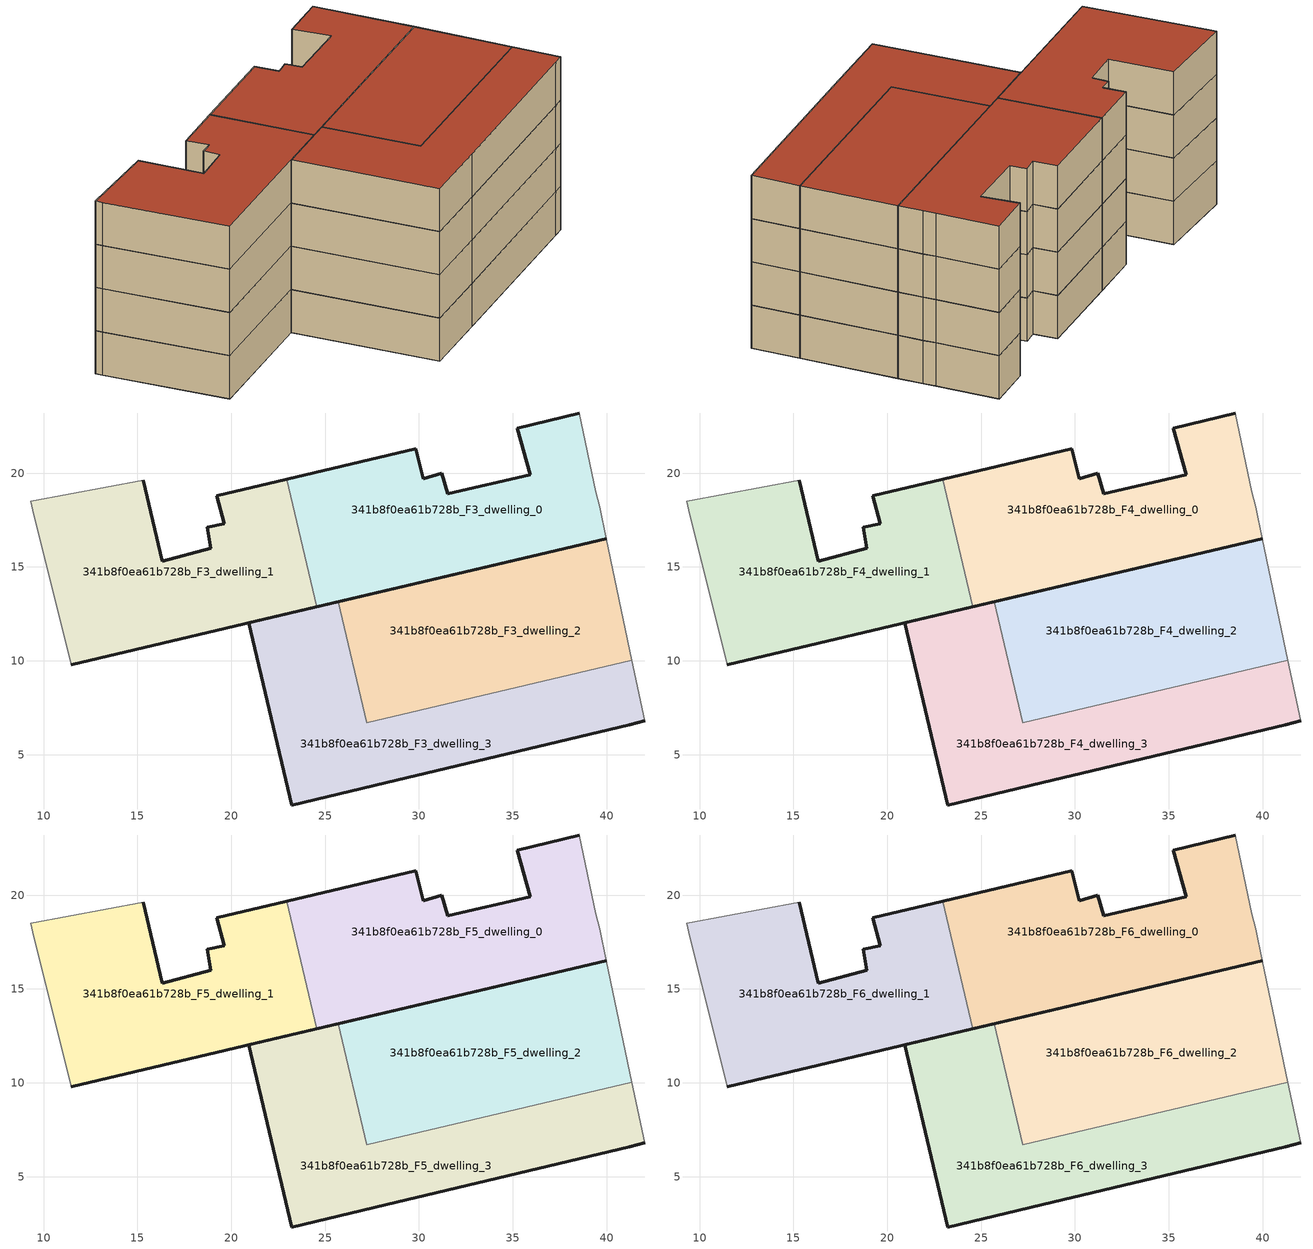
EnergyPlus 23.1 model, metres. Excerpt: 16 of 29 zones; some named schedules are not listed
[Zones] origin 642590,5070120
341b8f0ea61b728b_F3_dwelling_0
 floor to 341b8f0ea61b728b_F2_dwelling_0 (EU_floor_Construction): 39.99,16.51 39.64,18.2 39.44,19 38.54,23.21 35.23,22.41 35.94,19.91 31.53,18.91 31.23,20.01 30.23,19.71 29.83,21.31 22.95,19.69 24.55,12.87 z9
 wall outside (EU_wall_Construction): 22.95,19.69 29.83,21.31 30.23,19.71 31.23,20.01 31.53,18.91 35.94,19.91 35.23,22.41 38.54,23.21 / 39.99,16.51 24.55,12.87 z9:12
 wall to 341b8f0ea61b728b_F3_dwelling_1 (EU_wall_Construction): 24.55,12.87 22.95,19.69 z9:12
 wall adiabatic (EU_wall_Construction): 38.54,23.21 39.44,19 39.64,18.2 39.99,16.51 z9:12
341b8f0ea61b728b_F3_dwelling_1
 floor to 341b8f0ea61b728b_F2_dwelling_1 (EU_floor_Construction): 24.55,12.87 22.95,19.69 19.22,18.81 19.62,17.31 18.72,17.11 18.92,16.01 16.32,15.31 15.32,19.61 9.32,18.51 9.42,18.01 11.47,9.79 z9
 wall outside (EU_wall_Construction): 15.32,19.61 16.32,15.31 18.92,16.01 18.72,17.11 19.62,17.31 19.22,18.81 22.95,19.69 / 24.55,12.87 11.47,9.79 z9:12
 wall adiabatic (EU_wall_Construction): 11.47,9.79 9.42,18.01 9.32,18.51 15.32,19.61 z9:12
341b8f0ea61b728b_F3_dwelling_2
 floor to 341b8f0ea61b728b_F2_dwelling_2 (EU_floor_Construction): 41.36,10.02 39.99,16.51 25.69,13.14 27.21,6.69 z9
 wall outside (EU_wall_Construction): 25.69,13.14 39.99,16.51 z9:12
 wall to 341b8f0ea61b728b_F3_dwelling_3 (EU_wall_Construction): 41.36,10.02 27.21,6.69 25.69,13.14 z9:12
 wall adiabatic (EU_wall_Construction): 39.99,16.51 41.36,10.02 z9:12
341b8f0ea61b728b_F3_dwelling_3
 floor to 341b8f0ea61b728b_F2_dwelling_3 (EU_floor_Construction): 41.23,6.59 42.04,6.79 41.36,10.02 27.21,6.69 25.69,13.14 20.94,12.02 23.22,2.32 28.22,3.5 z9
 wall outside (EU_wall_Construction): 42.04,6.79 41.23,6.59 28.22,3.5 23.22,2.32 20.94,12.02 25.69,13.14 z9:12
 wall adiabatic (EU_wall_Construction): 41.36,10.02 42.04,6.79 z9:12
341b8f0ea61b728b_F4_dwelling_0
 floor to 341b8f0ea61b728b_F3_dwelling_0 (EU_floor_Construction): 39.99,16.51 39.64,18.2 39.44,19 38.54,23.21 35.23,22.41 35.94,19.91 31.53,18.91 31.23,20.01 30.23,19.71 29.83,21.31 22.95,19.69 24.55,12.87 z12
 wall outside (EU_wall_Construction): 22.95,19.69 29.83,21.31 30.23,19.71 31.23,20.01 31.53,18.91 35.94,19.91 35.23,22.41 38.54,23.21 / 39.99,16.51 24.55,12.87 z12:15
 wall to 341b8f0ea61b728b_F4_dwelling_1 (EU_wall_Construction): 24.55,12.87 22.95,19.69 z12:15
 wall adiabatic (EU_wall_Construction): 38.54,23.21 39.44,19 39.64,18.2 39.99,16.51 z12:15
341b8f0ea61b728b_F4_dwelling_1
 floor to 341b8f0ea61b728b_F3_dwelling_1 (EU_floor_Construction): 24.55,12.87 22.95,19.69 19.22,18.81 19.62,17.31 18.72,17.11 18.92,16.01 16.32,15.31 15.32,19.61 9.32,18.51 9.42,18.01 11.47,9.79 z12
 wall outside (EU_wall_Construction): 15.32,19.61 16.32,15.31 18.92,16.01 18.72,17.11 19.62,17.31 19.22,18.81 22.95,19.69 / 24.55,12.87 11.47,9.79 z12:15
 wall adiabatic (EU_wall_Construction): 11.47,9.79 9.42,18.01 9.32,18.51 15.32,19.61 z12:15
341b8f0ea61b728b_F4_dwelling_2
 floor to 341b8f0ea61b728b_F3_dwelling_2 (EU_floor_Construction): 41.36,10.02 39.99,16.51 25.69,13.14 27.21,6.69 z12
 wall outside (EU_wall_Construction): 25.69,13.14 39.99,16.51 z12:15
 wall to 341b8f0ea61b728b_F4_dwelling_3 (EU_wall_Construction): 41.36,10.02 27.21,6.69 25.69,13.14 z12:15
 wall adiabatic (EU_wall_Construction): 39.99,16.51 41.36,10.02 z12:15
341b8f0ea61b728b_F4_dwelling_3
 floor to 341b8f0ea61b728b_F3_dwelling_3 (EU_floor_Construction): 41.23,6.59 42.04,6.79 41.36,10.02 27.21,6.69 25.69,13.14 20.94,12.02 23.22,2.32 28.22,3.5 z12
 wall outside (EU_wall_Construction): 42.04,6.79 41.23,6.59 28.22,3.5 23.22,2.32 20.94,12.02 25.69,13.14 z12:15
 wall adiabatic (EU_wall_Construction): 41.36,10.02 42.04,6.79 z12:15
341b8f0ea61b728b_F5_dwelling_0
 floor to 341b8f0ea61b728b_F4_dwelling_0 (EU_floor_Construction): 39.99,16.51 39.64,18.2 39.44,19 38.54,23.21 35.23,22.41 35.94,19.91 31.53,18.91 31.23,20.01 30.23,19.71 29.83,21.31 22.95,19.69 24.55,12.87 z15
 wall outside (EU_wall_Construction): 22.95,19.69 29.83,21.31 30.23,19.71 31.23,20.01 31.53,18.91 35.94,19.91 35.23,22.41 38.54,23.21 / 39.99,16.51 24.55,12.87 z15:18
 wall to 341b8f0ea61b728b_F5_dwelling_1 (EU_wall_Construction): 24.55,12.87 22.95,19.69 z15:18
 wall adiabatic (EU_wall_Construction): 38.54,23.21 39.44,19 39.64,18.2 39.99,16.51 z15:18
341b8f0ea61b728b_F5_dwelling_1
 floor to 341b8f0ea61b728b_F4_dwelling_1 (EU_floor_Construction): 24.55,12.87 22.95,19.69 19.22,18.81 19.62,17.31 18.72,17.11 18.92,16.01 16.32,15.31 15.32,19.61 9.32,18.51 9.42,18.01 11.47,9.79 z15
 wall outside (EU_wall_Construction): 15.32,19.61 16.32,15.31 18.92,16.01 18.72,17.11 19.62,17.31 19.22,18.81 22.95,19.69 / 24.55,12.87 11.47,9.79 z15:18
 wall adiabatic (EU_wall_Construction): 11.47,9.79 9.42,18.01 9.32,18.51 15.32,19.61 z15:18
341b8f0ea61b728b_F5_dwelling_2
 floor to 341b8f0ea61b728b_F4_dwelling_2 (EU_floor_Construction): 41.36,10.02 39.99,16.51 25.69,13.14 27.21,6.69 z15
 wall outside (EU_wall_Construction): 25.69,13.14 39.99,16.51 z15:18
 wall to 341b8f0ea61b728b_F5_dwelling_3 (EU_wall_Construction): 41.36,10.02 27.21,6.69 25.69,13.14 z15:18
 wall adiabatic (EU_wall_Construction): 39.99,16.51 41.36,10.02 z15:18
341b8f0ea61b728b_F5_dwelling_3
 floor to 341b8f0ea61b728b_F4_dwelling_3 (EU_floor_Construction): 41.23,6.59 42.04,6.79 41.36,10.02 27.21,6.69 25.69,13.14 20.94,12.02 23.22,2.32 28.22,3.5 z15
 wall outside (EU_wall_Construction): 42.04,6.79 41.23,6.59 28.22,3.5 23.22,2.32 20.94,12.02 25.69,13.14 z15:18
 wall adiabatic (EU_wall_Construction): 41.36,10.02 42.04,6.79 z15:18
341b8f0ea61b728b_F6_dwelling_0
 floor to 341b8f0ea61b728b_F5_dwelling_0 (EU_floor_Construction): 39.99,16.51 39.64,18.2 39.44,19 38.54,23.21 35.23,22.41 35.94,19.91 31.53,18.91 31.23,20.01 30.23,19.71 29.83,21.31 22.95,19.69 24.55,12.87 z18
 wall outside (EU_wall_Construction): 22.95,19.69 29.83,21.31 30.23,19.71 31.23,20.01 31.53,18.91 35.94,19.91 35.23,22.41 38.54,23.21 / 39.99,16.51 24.55,12.87 z18:21
 wall to 341b8f0ea61b728b_F6_dwelling_1 (EU_wall_Construction): 24.55,12.87 22.95,19.69 z18:21
 wall adiabatic (EU_wall_Construction): 38.54,23.21 39.44,19 39.64,18.2 39.99,16.51 z18:21
 roof outside (EU_roof_Construction): 38.54,23.21 39.44,19 39.64,18.2 39.99,16.51 24.55,12.87 22.95,19.69 29.83,21.31 30.23,19.71 31.23,20.01 31.53,18.91 35.94,19.91 35.23,22.41 z21
341b8f0ea61b728b_F6_dwelling_1
 floor to 341b8f0ea61b728b_F5_dwelling_1 (EU_floor_Construction): 24.55,12.87 22.95,19.69 19.22,18.81 19.62,17.31 18.72,17.11 18.92,16.01 16.32,15.31 15.32,19.61 9.32,18.51 9.42,18.01 11.47,9.79 z18
 wall outside (EU_wall_Construction): 15.32,19.61 16.32,15.31 18.92,16.01 18.72,17.11 19.62,17.31 19.22,18.81 22.95,19.69 / 24.55,12.87 11.47,9.79 z18:21
 wall adiabatic (EU_wall_Construction): 11.47,9.79 9.42,18.01 9.32,18.51 15.32,19.61 z18:21
 roof outside (EU_roof_Construction): 22.95,19.69 24.55,12.87 11.47,9.79 9.42,18.01 9.32,18.51 15.32,19.61 16.32,15.31 18.92,16.01 18.72,17.11 19.62,17.31 19.22,18.81 z21
341b8f0ea61b728b_F6_dwelling_2
 floor to 341b8f0ea61b728b_F5_dwelling_2 (EU_floor_Construction): 41.36,10.02 39.99,16.51 25.69,13.14 27.21,6.69 z18
 wall outside (EU_wall_Construction): 25.69,13.14 39.99,16.51 z18:21
 wall to 341b8f0ea61b728b_F6_dwelling_3 (EU_wall_Construction): 41.36,10.02 27.21,6.69 25.69,13.14 z18:21
 wall adiabatic (EU_wall_Construction): 39.99,16.51 41.36,10.02 z18:21
 roof outside (EU_roof_Construction): 39.99,16.51 41.36,10.02 27.21,6.69 25.69,13.14 z21
341b8f0ea61b728b_F6_dwelling_3
 floor to 341b8f0ea61b728b_F5_dwelling_3 (EU_floor_Construction): 41.23,6.59 42.04,6.79 41.36,10.02 27.21,6.69 25.69,13.14 20.94,12.02 23.22,2.32 28.22,3.5 z18
 wall outside (EU_wall_Construction): 42.04,6.79 41.23,6.59 28.22,3.5 23.22,2.32 20.94,12.02 25.69,13.14 z18:21
 wall adiabatic (EU_wall_Construction): 41.36,10.02 42.04,6.79 z18:21
 roof outside (EU_roof_Construction): 41.36,10.02 42.04,6.79 41.23,6.59 28.22,3.5 23.22,2.32 20.94,12.02 25.69,13.14 27.21,6.69 z21
[Building]
EU S2 Campaign: North Axis=0; Terrain=City; Solar Distribution=FullExterior
[Site:Location]
Lyon-Bron: Latitude=45.75; Longitude=5; Time Zone=1; Elevation=198
[SizingPeriod:WeatherFileDays]
AnnualSizingPeriod: Begin Month=1; Begin Day of Month=1; End Month=12; End Day of Month=31; Day of Week for Start Day=Monday; Use Weather File Daylight Saving Period=No; Use Weather File Rain and Snow Indicators=No
[MATERIAL]
EU_InternalMass_Material: Roughness=MediumRough; Thickness=0.1; Conductivity=1; Density=1800; Specific Heat=900; Thermal Absorptance=0.9; Solar Absorptance=0.7; Visible Absorptance=0.7
[MATERIAL:NOMASS] Roughness=MediumRough; Thermal Absorptance=0.9; Solar Absorptance=0.7; Visible Absorptance=0.7
Name | Thermal Resistance
EU_wall_NoMass | 0.776494
EU_roof_NoMass | 0.486893
EU_floor_NoMass | 0.421597
[CONSTRUCTION]
EU_wall_Construction: EU_wall_NoMass
EU_roof_Construction: EU_roof_NoMass
EU_floor_Construction: EU_floor_NoMass
EU_InternalMass_Construction: EU_InternalMass_Material
[ZONE] Type=1; Multiplier=1; Ceiling Height=autocalculate; Floor Area=autocalculate; Part of Total Floor Area=Yes
Name | Volume
341b8f0ea61b728b_F3_dwelling_0; 341b8f0ea61b728b_F4_dwelling_0; 341b8f0ea61b728b_F5_dwelling_0; 341b8f0ea61b728b_F6_dwelling_0 | 290.579
341b8f0ea61b728b_F3_dwelling_1; 341b8f0ea61b728b_F4_dwelling_1; 341b8f0ea61b728b_F5_dwelling_1; 341b8f0ea61b728b_F6_dwelling_1 | 290.573
341b8f0ea61b728b_F3_dwelling_2; 341b8f0ea61b728b_F4_dwelling_2; 341b8f0ea61b728b_F5_dwelling_2; 341b8f0ea61b728b_F6_dwelling_2 | 290.604
341b8f0ea61b728b_F3_dwelling_3; 341b8f0ea61b728b_F4_dwelling_3; 341b8f0ea61b728b_F5_dwelling_3; 341b8f0ea61b728b_F6_dwelling_3 | 290.622
[INTERNALMASS] Construction=EU_InternalMass_Construction
Name | Zone or ZoneList | Surface Area
341b8f0ea61b728b_F3_dwelling_0_EU_InternalMass | 341b8f0ea61b728b_F3_dwelling_0 | 121.084
341b8f0ea61b728b_F3_dwelling_1_EU_InternalMass | 341b8f0ea61b728b_F3_dwelling_1 | 121.086
341b8f0ea61b728b_F3_dwelling_2_EU_InternalMass | 341b8f0ea61b728b_F3_dwelling_2 | 121.082
341b8f0ea61b728b_F3_dwelling_3_EU_InternalMass | 341b8f0ea61b728b_F3_dwelling_3 | 121.082
341b8f0ea61b728b_F4_dwelling_0_EU_InternalMass | 341b8f0ea61b728b_F4_dwelling_0 | 121.084
341b8f0ea61b728b_F4_dwelling_1_EU_InternalMass | 341b8f0ea61b728b_F4_dwelling_1 | 121.086
341b8f0ea61b728b_F4_dwelling_2_EU_InternalMass | 341b8f0ea61b728b_F4_dwelling_2 | 121.082
341b8f0ea61b728b_F4_dwelling_3_EU_InternalMass | 341b8f0ea61b728b_F4_dwelling_3 | 121.082
341b8f0ea61b728b_F5_dwelling_0_EU_InternalMass | 341b8f0ea61b728b_F5_dwelling_0 | 121.084
341b8f0ea61b728b_F5_dwelling_1_EU_InternalMass | 341b8f0ea61b728b_F5_dwelling_1 | 121.086
341b8f0ea61b728b_F5_dwelling_2_EU_InternalMass | 341b8f0ea61b728b_F5_dwelling_2 | 121.082
341b8f0ea61b728b_F5_dwelling_3_EU_InternalMass | 341b8f0ea61b728b_F5_dwelling_3 | 121.082
341b8f0ea61b728b_F6_dwelling_0_EU_InternalMass | 341b8f0ea61b728b_F6_dwelling_0 | 121.084
341b8f0ea61b728b_F6_dwelling_1_EU_InternalMass | 341b8f0ea61b728b_F6_dwelling_1 | 121.086
341b8f0ea61b728b_F6_dwelling_2_EU_InternalMass | 341b8f0ea61b728b_F6_dwelling_2 | 121.082
341b8f0ea61b728b_F6_dwelling_3_EU_InternalMass | 341b8f0ea61b728b_F6_dwelling_3 | 121.082
[OTHEREQUIPMENT] Fuel Type=Electricity; Design Level Calculation Method=Watts/Area; Power per Zone Floor Area=1; Fraction Latent=0; Fraction Radiant=0; Fraction Lost=0; Carbon Dioxide Generation Rate=0; EndUse Subcategory=EU_Step8_InternalGains
Name | Zone or ZoneList or Space or SpaceList | Schedule
EU_Step8_InternalGain_341b8f0ea61b728b_F3_dwelling_0_f000 | 341b8f0ea61b728b_F3_dwelling_0 | EU_Step8_GainSchedule_341b8f0ea61b728b_F3_dwelling_0_f000
EU_Step8_InternalGain_341b8f0ea61b728b_F3_dwelling_1_f000 | 341b8f0ea61b728b_F3_dwelling_1 | EU_Step8_GainSchedule_341b8f0ea61b728b_F3_dwelling_1_f000
EU_Step8_InternalGain_341b8f0ea61b728b_F3_dwelling_2_f000 | 341b8f0ea61b728b_F3_dwelling_2 | EU_Step8_GainSchedule_341b8f0ea61b728b_F3_dwelling_2_f000
EU_Step8_InternalGain_341b8f0ea61b728b_F3_dwelling_3_f000 | 341b8f0ea61b728b_F3_dwelling_3 | EU_Step8_GainSchedule_341b8f0ea61b728b_F3_dwelling_3_f000
EU_Step8_InternalGain_341b8f0ea61b728b_F4_dwelling_0_f000 | 341b8f0ea61b728b_F4_dwelling_0 | EU_Step8_GainSchedule_341b8f0ea61b728b_F4_dwelling_0_f000
EU_Step8_InternalGain_341b8f0ea61b728b_F4_dwelling_1_f000 | 341b8f0ea61b728b_F4_dwelling_1 | EU_Step8_GainSchedule_341b8f0ea61b728b_F4_dwelling_1_f000
EU_Step8_InternalGain_341b8f0ea61b728b_F4_dwelling_2_f000 | 341b8f0ea61b728b_F4_dwelling_2 | EU_Step8_GainSchedule_341b8f0ea61b728b_F4_dwelling_2_f000
EU_Step8_InternalGain_341b8f0ea61b728b_F4_dwelling_3_f000 | 341b8f0ea61b728b_F4_dwelling_3 | EU_Step8_GainSchedule_341b8f0ea61b728b_F4_dwelling_3_f000
EU_Step8_InternalGain_341b8f0ea61b728b_F5_dwelling_0_f000 | 341b8f0ea61b728b_F5_dwelling_0 | EU_Step8_GainSchedule_341b8f0ea61b728b_F5_dwelling_0_f000
EU_Step8_InternalGain_341b8f0ea61b728b_F5_dwelling_1_f000 | 341b8f0ea61b728b_F5_dwelling_1 | EU_Step8_GainSchedule_341b8f0ea61b728b_F5_dwelling_1_f000
EU_Step8_InternalGain_341b8f0ea61b728b_F5_dwelling_2_f000 | 341b8f0ea61b728b_F5_dwelling_2 | EU_Step8_GainSchedule_341b8f0ea61b728b_F5_dwelling_2_f000
EU_Step8_InternalGain_341b8f0ea61b728b_F5_dwelling_3_f000 | 341b8f0ea61b728b_F5_dwelling_3 | EU_Step8_GainSchedule_341b8f0ea61b728b_F5_dwelling_3_f000
EU_Step8_InternalGain_341b8f0ea61b728b_F6_dwelling_0_f000 | 341b8f0ea61b728b_F6_dwelling_0 | EU_Step8_GainSchedule_341b8f0ea61b728b_F6_dwelling_0_f000
EU_Step8_InternalGain_341b8f0ea61b728b_F6_dwelling_1_f000 | 341b8f0ea61b728b_F6_dwelling_1 | EU_Step8_GainSchedule_341b8f0ea61b728b_F6_dwelling_1_f000
EU_Step8_InternalGain_341b8f0ea61b728b_F6_dwelling_2_f000 | 341b8f0ea61b728b_F6_dwelling_2 | EU_Step8_GainSchedule_341b8f0ea61b728b_F6_dwelling_2_f000
EU_Step8_InternalGain_341b8f0ea61b728b_F6_dwelling_3_f000 | 341b8f0ea61b728b_F6_dwelling_3 | EU_Step8_GainSchedule_341b8f0ea61b728b_F6_dwelling_3_f000
[ZONEVENTILATION:DESIGNFLOWRATE] Schedule=EU_AlwaysOn; Design Flow Rate Calculation Method=AirChanges/Hour; Air Changes per Hour=0.693814; Ventilation Type=Natural; Fan Pressure Rise=0; Fan Total Efficiency=1; Constant Term Coefficient=1; Temperature Term Coefficient=0; Velocity Term Coefficient=0; Velocity Squared Term Coefficient=0; Minimum Indoor Temperature=-100; Maximum Indoor Temperature=100; Delta Temperature=-100; Minimum Outdoor Temperature=-100; Maximum Outdoor Temperature=100; Maximum Wind Speed=40
Name | Zone or ZoneList or Space or SpaceList
EU_ConstantAir_341b8f0ea61b728b_F3_dwelling_0 | 341b8f0ea61b728b_F3_dwelling_0
EU_ConstantAir_341b8f0ea61b728b_F3_dwelling_1 | 341b8f0ea61b728b_F3_dwelling_1
EU_ConstantAir_341b8f0ea61b728b_F3_dwelling_2 | 341b8f0ea61b728b_F3_dwelling_2
EU_ConstantAir_341b8f0ea61b728b_F3_dwelling_3 | 341b8f0ea61b728b_F3_dwelling_3
EU_ConstantAir_341b8f0ea61b728b_F4_dwelling_0 | 341b8f0ea61b728b_F4_dwelling_0
EU_ConstantAir_341b8f0ea61b728b_F4_dwelling_1 | 341b8f0ea61b728b_F4_dwelling_1
EU_ConstantAir_341b8f0ea61b728b_F4_dwelling_2 | 341b8f0ea61b728b_F4_dwelling_2
EU_ConstantAir_341b8f0ea61b728b_F4_dwelling_3 | 341b8f0ea61b728b_F4_dwelling_3
EU_ConstantAir_341b8f0ea61b728b_F5_dwelling_0 | 341b8f0ea61b728b_F5_dwelling_0
EU_ConstantAir_341b8f0ea61b728b_F5_dwelling_1 | 341b8f0ea61b728b_F5_dwelling_1
EU_ConstantAir_341b8f0ea61b728b_F5_dwelling_2 | 341b8f0ea61b728b_F5_dwelling_2
EU_ConstantAir_341b8f0ea61b728b_F5_dwelling_3 | 341b8f0ea61b728b_F5_dwelling_3
EU_ConstantAir_341b8f0ea61b728b_F6_dwelling_0 | 341b8f0ea61b728b_F6_dwelling_0
EU_ConstantAir_341b8f0ea61b728b_F6_dwelling_1 | 341b8f0ea61b728b_F6_dwelling_1
EU_ConstantAir_341b8f0ea61b728b_F6_dwelling_2 | 341b8f0ea61b728b_F6_dwelling_2
EU_ConstantAir_341b8f0ea61b728b_F6_dwelling_3 | 341b8f0ea61b728b_F6_dwelling_3
[HVACTEMPLATE:ZONE:IDEALLOADSAIRSYSTEM] System Availability Schedule=EU_AlwaysOn; Maximum Heating Supply Air Temperature=50; Minimum Cooling Supply Air Temperature=13; Maximum Heating Supply Air Humidity Ratio=0.0156; Minimum Cooling Supply Air Humidity Ratio=0.0077; Heating Limit=NoLimit; Cooling Limit=NoLimit; Heating Availability Schedule=EU_AlwaysOn; Cooling Availability Schedule=EU_CoolingOff; Dehumidification Control Type=ConstantSensibleHeatRatio; Cooling Sensible Heat Ratio=0.7; Dehumidification Setpoint=60; Humidification Control Type=None; Humidification Setpoint=30; Outdoor Air Method=None; Outdoor Air Flow Rate per Person=0.00944; Outdoor Air Flow Rate per Zone Floor Area=0; Outdoor Air Flow Rate per Zone=0; Demand Controlled Ventilation Type=None; Outdoor Air Economizer Type=NoEconomizer; Heat Recovery Type=None; Sensible Heat Recovery Effectiveness=0.7; Latent Heat Recovery Effectiveness=0.65
Name | Template Thermostat
341b8f0ea61b728b_F3_dwelling_0 | EU_HeatOnly_341b8f0ea61b728b_F3_dwelling_0
341b8f0ea61b728b_F3_dwelling_1 | EU_HeatOnly_341b8f0ea61b728b_F3_dwelling_1
341b8f0ea61b728b_F3_dwelling_2 | EU_HeatOnly_341b8f0ea61b728b_F3_dwelling_2
341b8f0ea61b728b_F3_dwelling_3 | EU_HeatOnly_341b8f0ea61b728b_F3_dwelling_3
